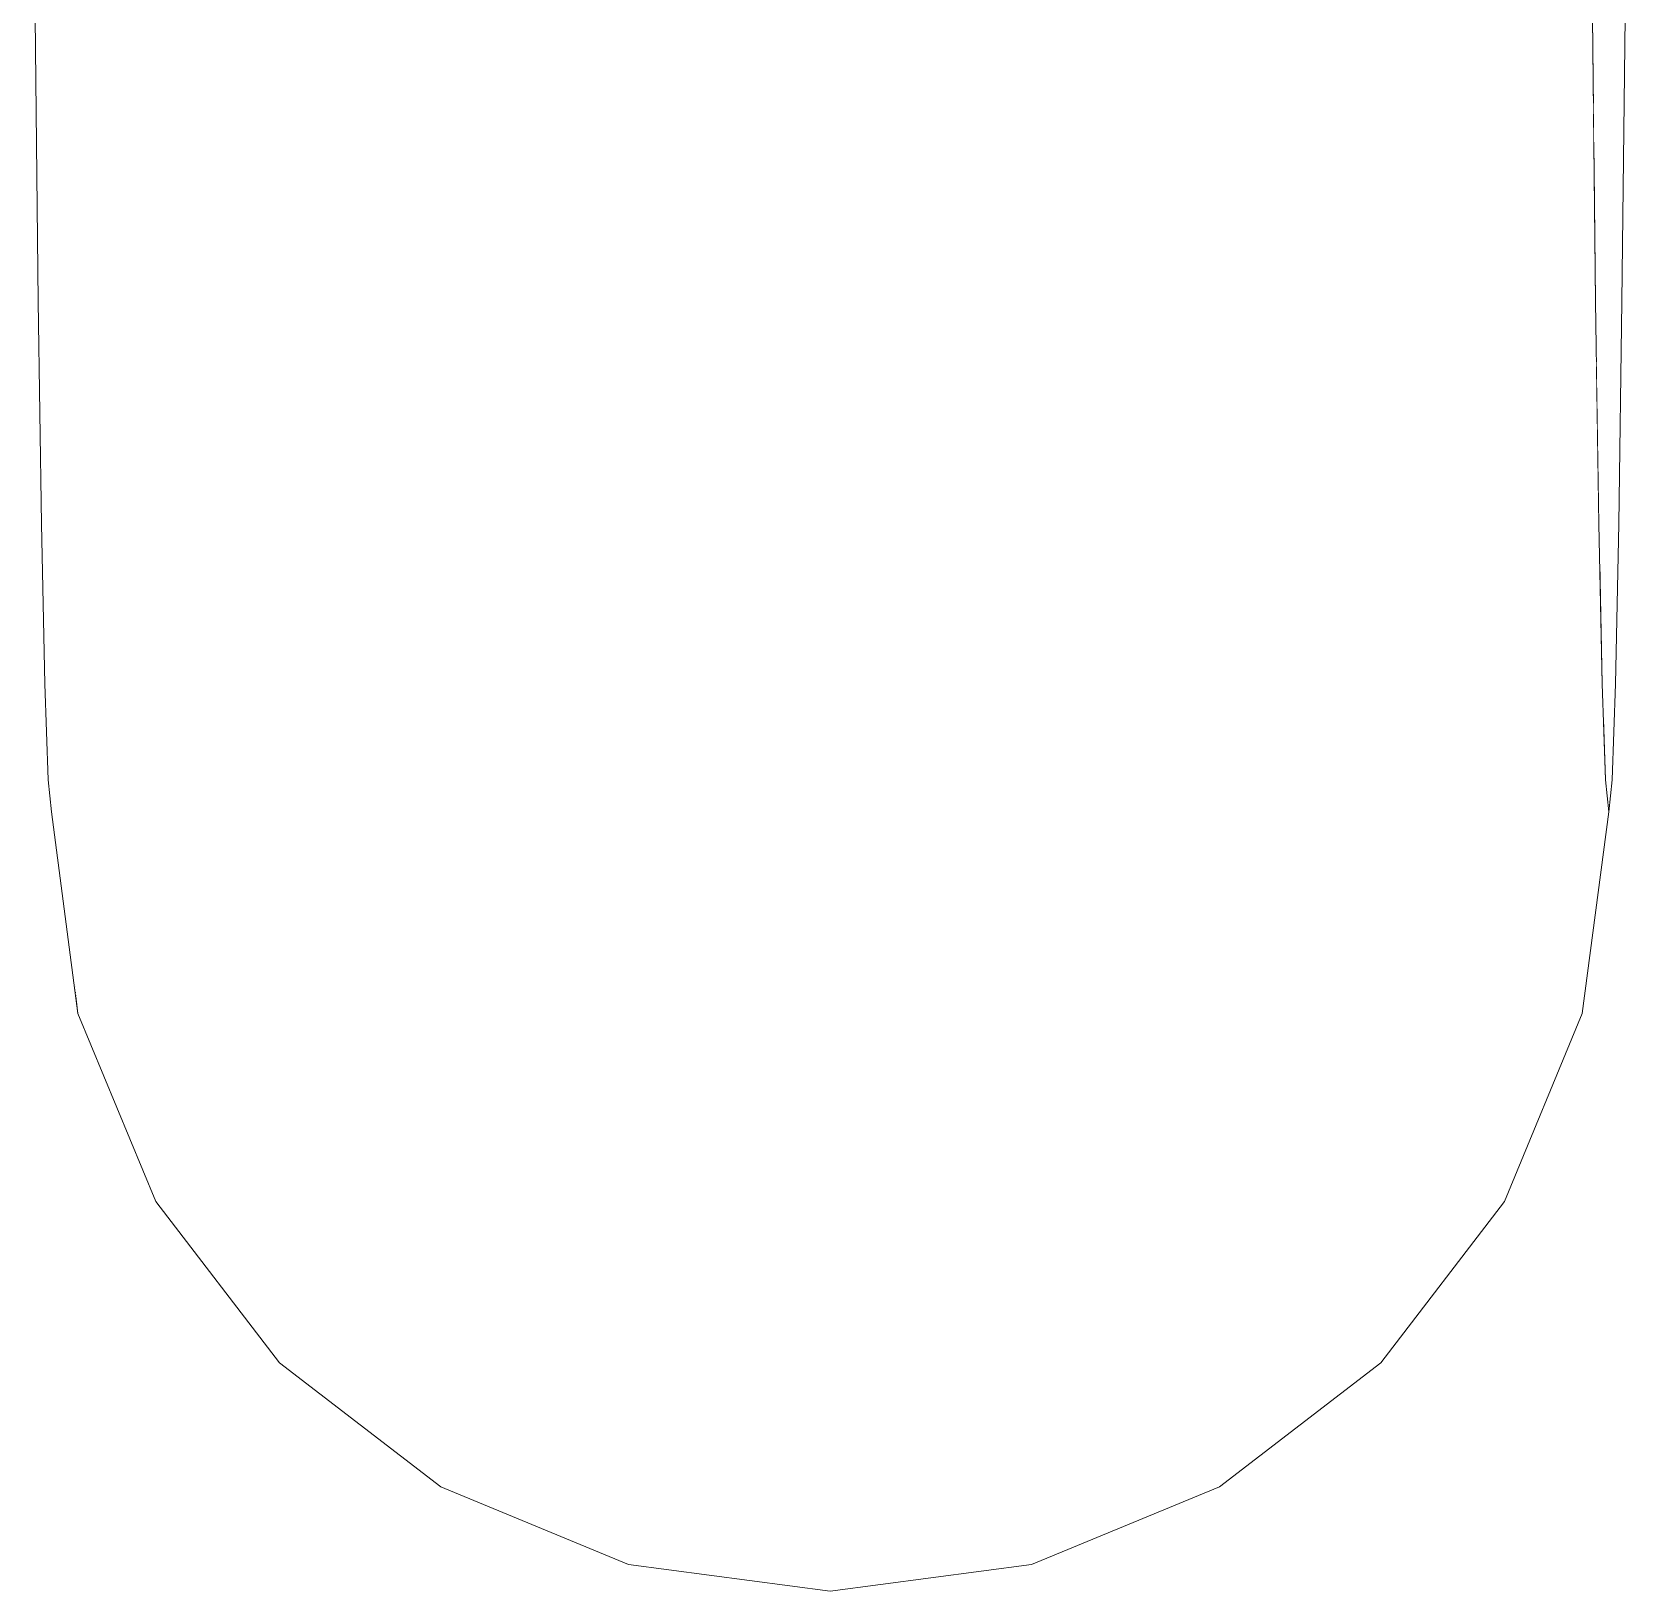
# Model space of a CAD drawing. Header units: metres. Extents: x -0.7 to 10.5, y -2 to 12.8.
# Drawn here: x 6.4368 to 6.4501, y 1.9335 to 1.94651 of the extents above; entities that cross this region are included whole.
import ezdxf

# ---------------------------------------------------------------- set-up
doc = ezdxf.new("R2010")
doc.units = ezdxf.units.M
doc.header["$MEASUREMENT"] = 0
doc.linetypes.add('Xref_Alzado 1$0$Wipeout_Contour', pattern=[1000, 0, -1000])
doc.layers.add('Xref_Alzado 1$0$Interior - Mobiliario', color=7, linetype='Continuous')
doc.layers.add('Xref_Alzado 1$0$Interior - Mobiliario _Pen_No__81', color=7, linetype='Continuous', lineweight=13, true_color=0x6a6a6a)

# ---------------------------------------------------------------- blocks, each defined once
blk = doc.blocks.new('Xref_Alzado 1$0$Section Element_140')
at = {"color": 254, "linetype": 'Xref_Alzado 1$0$Wipeout_Contour', "lineweight": 0, "ltscale": 47259.044965}
blk.add_wipeout([(-11598.023, -2248.619), (-11598.675, -2250.025), (-11598.648, -2253.489), (-11597.997, -2252.04)], dxfattribs=at).dxf.layer = 'Xref_Alzado 1$0$Interior - Mobiliario'
at = {"color": 254, "linetype": 'Xref_Alzado 1$0$Wipeout_Contour', "lineweight": 0, "ltscale": 47263.36757}
blk.add_wipeout([(-11598.675, -2250.025), (-11599.71, -2251.234), (-11599.683, -2254.734), (-11598.648, -2253.489)], dxfattribs=at).dxf.layer = 'Xref_Alzado 1$0$Interior - Mobiliario'
at = {"color": 254, "linetype": 'Xref_Alzado 1$0$Wipeout_Contour', "lineweight": 0, "ltscale": 47258.49798}
blk.add_wipeout([(-11597.773, -2250.485), (-11597.997, -2252.04), (-11597.971, -2254.96), (-11597.747, -2253.366)], dxfattribs=at).dxf.layer = 'Xref_Alzado 1$0$Interior - Mobiliario'
at = {"color": 254, "linetype": 'Xref_Alzado 1$0$Wipeout_Contour', "lineweight": 0, "ltscale": 47268.871672}
blk.add_wipeout([(-11599.71, -2251.234), (-11601.057, -2252.16), (-11601.031, -2255.688), (-11599.683, -2254.734)], dxfattribs=at).dxf.layer = 'Xref_Alzado 1$0$Interior - Mobiliario'
at = {"color": 254, "linetype": 'Xref_Alzado 1$0$Wipeout_Contour', "lineweight": 0, "ltscale": 47261.374785}
blk.add_wipeout([(-11597.997, -2252.04), (-11598.648, -2253.489), (-11598.622, -2256.445), (-11597.971, -2254.96)], dxfattribs=at).dxf.layer = 'Xref_Alzado 1$0$Interior - Mobiliario'
at = {"color": 254, "linetype": 'Xref_Alzado 1$0$Wipeout_Contour', "lineweight": 0, "ltscale": 47275.181856}
blk.add_wipeout([(-11601.057, -2252.16), (-11602.626, -2252.743), (-11602.599, -2256.289), (-11601.031, -2255.688)], dxfattribs=at).dxf.layer = 'Xref_Alzado 1$0$Interior - Mobiliario'
at = {"color": 254, "linetype": 'Xref_Alzado 1$0$Wipeout_Contour', "lineweight": 0, "ltscale": 47260.412483}
blk.add_wipeout([(-11597.747, -2253.366), (-11597.971, -2254.96), (-11597.943, -2257.367), (-11597.721, -2255.741)], dxfattribs=at).dxf.layer = 'Xref_Alzado 1$0$Interior - Mobiliario'
at = {"color": 254, "linetype": 'Xref_Alzado 1$0$Wipeout_Contour', "lineweight": 0, "ltscale": 47265.725251}
blk.add_wipeout([(-11598.648, -2253.489), (-11599.683, -2254.734), (-11599.656, -2257.721), (-11598.622, -2256.445)], dxfattribs=at).dxf.layer = 'Xref_Alzado 1$0$Interior - Mobiliario'
at = {"color": 254, "linetype": 'Xref_Alzado 1$0$Wipeout_Contour', "lineweight": 0, "ltscale": 47281.867936}
blk.add_wipeout([(-11602.626, -2252.743), (-11604.309, -2252.942), (-11604.282, -2256.493), (-11602.599, -2256.289)], dxfattribs=at).dxf.layer = 'Xref_Alzado 1$0$Interior - Mobiliario'
at = {"color": 254, "linetype": 'Xref_Alzado 1$0$Wipeout_Contour', "lineweight": 0, "ltscale": 35444.238763}
blk.add_wipeout([(-11597.739, -2254.076), (-11597.732, -2254.74), (-11597.723, -2254.115)], dxfattribs=at).dxf.layer = 'Xref_Alzado 1$0$Interior - Mobiliario'
at = {"color": 254, "linetype": 'Xref_Alzado 1$0$Wipeout_Contour', "lineweight": 0, "ltscale": 47271.25201}
blk.add_wipeout([(-11599.683, -2254.734), (-11601.031, -2255.688), (-11601.003, -2258.7), (-11599.656, -2257.721)], dxfattribs=at).dxf.layer = 'Xref_Alzado 1$0$Interior - Mobiliario'
at = {"color": 254, "linetype": 'Xref_Alzado 1$0$Wipeout_Contour', "lineweight": 0, "ltscale": 47263.315261}
blk.add_wipeout([(-11597.971, -2254.96), (-11598.622, -2256.445), (-11598.594, -2258.882), (-11597.943, -2257.367)], dxfattribs=at).dxf.layer = 'Xref_Alzado 1$0$Interior - Mobiliario'
at = {"color": 254, "linetype": 'Xref_Alzado 1$0$Wipeout_Contour', "lineweight": 0, "ltscale": 47288.473623}
blk.add_wipeout([(-11604.309, -2252.942), (-11605.991, -2252.743), (-11605.964, -2256.289), (-11604.282, -2256.493)], dxfattribs=at).dxf.layer = 'Xref_Alzado 1$0$Interior - Mobiliario'
at = {"color": 254, "linetype": 'Xref_Alzado 1$0$Wipeout_Contour', "lineweight": 0, "ltscale": 47277.578088}
blk.add_wipeout([(-11601.031, -2255.688), (-11602.599, -2256.289), (-11602.572, -2259.315), (-11601.003, -2258.7)], dxfattribs=at).dxf.layer = 'Xref_Alzado 1$0$Interior - Mobiliario'
at = {"color": 254, "linetype": 'Xref_Alzado 1$0$Wipeout_Contour', "lineweight": 0, "ltscale": 47261.933303}
blk.add_wipeout([(-11597.721, -2255.741), (-11597.943, -2257.367), (-11597.916, -2259.249), (-11597.693, -2257.598)], dxfattribs=at).dxf.layer = 'Xref_Alzado 1$0$Interior - Mobiliario'
at = {"color": 254, "linetype": 'Xref_Alzado 1$0$Wipeout_Contour', "lineweight": 0, "ltscale": 47267.688963}
blk.add_wipeout([(-11598.622, -2256.445), (-11599.656, -2257.721), (-11599.628, -2260.183), (-11598.594, -2258.882)], dxfattribs=at).dxf.layer = 'Xref_Alzado 1$0$Interior - Mobiliario'
at = {"color": 254, "linetype": 'Xref_Alzado 1$0$Wipeout_Contour', "lineweight": 0, "ltscale": 47294.548864}
blk.add_wipeout([(-11605.991, -2252.743), (-11607.557, -2252.16), (-11607.531, -2255.688), (-11605.964, -2256.289)], dxfattribs=at).dxf.layer = 'Xref_Alzado 1$0$Interior - Mobiliario'
at = {"color": 254, "linetype": 'Xref_Alzado 1$0$Wipeout_Contour', "lineweight": 0, "ltscale": 47284.27221}
blk.add_wipeout([(-11602.599, -2256.289), (-11604.282, -2256.493), (-11604.254, -2259.525), (-11602.572, -2259.315)], dxfattribs=at).dxf.layer = 'Xref_Alzado 1$0$Interior - Mobiliario'
at = {"color": 254, "linetype": 'Xref_Alzado 1$0$Wipeout_Contour', "lineweight": 0, "ltscale": 47264.856742}
blk.add_wipeout([(-11597.943, -2257.367), (-11598.594, -2258.882), (-11598.566, -2260.787), (-11597.916, -2259.249)], dxfattribs=at).dxf.layer = 'Xref_Alzado 1$0$Interior - Mobiliario'
at = {"color": 254, "linetype": 'Xref_Alzado 1$0$Wipeout_Contour', "lineweight": 0, "ltscale": 47273.234614}
blk.add_wipeout([(-11599.656, -2257.721), (-11601.003, -2258.7), (-11600.975, -2261.181), (-11599.628, -2260.183)], dxfattribs=at).dxf.layer = 'Xref_Alzado 1$0$Interior - Mobiliario'
at = {"color": 254, "linetype": 'Xref_Alzado 1$0$Wipeout_Contour', "lineweight": 0, "ltscale": 47299.680466}
blk.add_wipeout([(-11607.557, -2252.16), (-11608.902, -2251.234), (-11608.875, -2254.734), (-11607.531, -2255.688)], dxfattribs=at).dxf.layer = 'Xref_Alzado 1$0$Interior - Mobiliario'
at = {"color": 254, "linetype": 'Xref_Alzado 1$0$Wipeout_Contour', "lineweight": 0, "ltscale": 47290.877546}
blk.add_wipeout([(-11604.282, -2256.493), (-11605.964, -2256.289), (-11605.936, -2259.315), (-11604.254, -2259.525)], dxfattribs=at).dxf.layer = 'Xref_Alzado 1$0$Interior - Mobiliario'
at = {"color": 254, "linetype": 'Xref_Alzado 1$0$Wipeout_Contour', "lineweight": 0, "ltscale": 47263.052863}
blk.add_wipeout([(-11597.693, -2257.598), (-11597.916, -2259.249), (-11597.888, -2260.599), (-11597.666, -2258.931)], dxfattribs=at).dxf.layer = 'Xref_Alzado 1$0$Interior - Mobiliario'
at = {"color": 254, "linetype": 'Xref_Alzado 1$0$Wipeout_Contour', "lineweight": 0, "ltscale": 47279.573941}
blk.add_wipeout([(-11601.003, -2258.7), (-11602.572, -2259.315), (-11602.544, -2261.809), (-11600.975, -2261.181)], dxfattribs=at).dxf.layer = 'Xref_Alzado 1$0$Interior - Mobiliario'
at = {"color": 254, "linetype": 'Xref_Alzado 1$0$Wipeout_Contour', "lineweight": 0, "ltscale": 47269.248925}
blk.add_wipeout([(-11598.594, -2258.882), (-11599.628, -2260.183), (-11599.6, -2262.108), (-11598.566, -2260.787)], dxfattribs=at).dxf.layer = 'Xref_Alzado 1$0$Interior - Mobiliario'
at = {"color": 254, "linetype": 'Xref_Alzado 1$0$Wipeout_Contour', "lineweight": 0, "ltscale": 47303.518946}
blk.add_wipeout([(-11608.902, -2251.234), (-11609.933, -2250.025), (-11609.907, -2253.489), (-11608.875, -2254.734)], dxfattribs=at).dxf.layer = 'Xref_Alzado 1$0$Interior - Mobiliario'
at = {"color": 254, "linetype": 'Xref_Alzado 1$0$Wipeout_Contour', "lineweight": 0, "ltscale": 47296.944066}
blk.add_wipeout([(-11605.964, -2256.289), (-11607.531, -2255.688), (-11607.503, -2258.7), (-11605.936, -2259.315)], dxfattribs=at).dxf.layer = 'Xref_Alzado 1$0$Interior - Mobiliario'
at = {"color": 254, "linetype": 'Xref_Alzado 1$0$Wipeout_Contour', "lineweight": 0, "ltscale": 47286.274761}
blk.add_wipeout([(-11602.572, -2259.315), (-11604.254, -2259.525), (-11604.226, -2262.023), (-11602.544, -2261.809)], dxfattribs=at).dxf.layer = 'Xref_Alzado 1$0$Interior - Mobiliario'
at = {"color": 254, "linetype": 'Xref_Alzado 1$0$Wipeout_Contour', "lineweight": 0, "ltscale": 47265.991535}
blk.add_wipeout([(-11597.916, -2259.249), (-11598.566, -2260.787), (-11598.538, -2262.155), (-11597.888, -2260.599)], dxfattribs=at).dxf.layer = 'Xref_Alzado 1$0$Interior - Mobiliario'
at = {"color": 254, "linetype": 'Xref_Alzado 1$0$Wipeout_Contour', "lineweight": 0, "ltscale": 47274.809595}
blk.add_wipeout([(-11599.628, -2260.183), (-11600.975, -2261.181), (-11600.947, -2263.122), (-11599.6, -2262.108)], dxfattribs=at).dxf.layer = 'Xref_Alzado 1$0$Interior - Mobiliario'
at = {"color": 254, "linetype": 'Xref_Alzado 1$0$Wipeout_Contour', "lineweight": 0, "ltscale": 47305.80288}
blk.add_wipeout([(-11609.933, -2250.025), (-11610.58, -2248.619), (-11610.554, -2252.04), (-11609.907, -2253.489)], dxfattribs=at).dxf.layer = 'Xref_Alzado 1$0$Interior - Mobiliario'
at = {"color": 254, "linetype": 'Xref_Alzado 1$0$Wipeout_Contour', "lineweight": 0, "ltscale": 47302.059174}
blk.add_wipeout([(-11607.531, -2255.688), (-11608.875, -2254.734), (-11608.848, -2257.721), (-11607.503, -2258.7)], dxfattribs=at).dxf.layer = 'Xref_Alzado 1$0$Interior - Mobiliario'
at = {"color": 254, "linetype": 'Xref_Alzado 1$0$Wipeout_Contour', "lineweight": 0, "ltscale": 47263.765577}
blk.add_wipeout([(-11597.666, -2258.931), (-11597.888, -2260.599), (-11597.86, -2261.412), (-11597.638, -2259.732)], dxfattribs=at).dxf.layer = 'Xref_Alzado 1$0$Interior - Mobiliario'
at = {"color": 254, "linetype": 'Xref_Alzado 1$0$Wipeout_Contour', "lineweight": 0, "ltscale": 47292.8798}
blk.add_wipeout([(-11604.254, -2259.525), (-11605.936, -2259.315), (-11605.908, -2261.809), (-11604.226, -2262.023)], dxfattribs=at).dxf.layer = 'Xref_Alzado 1$0$Interior - Mobiliario'
at = {"color": 254, "linetype": 'Xref_Alzado 1$0$Wipeout_Contour', "lineweight": 0, "ltscale": 47270.397337}
blk.add_wipeout([(-11598.566, -2260.787), (-11599.6, -2262.108), (-11599.572, -2263.49), (-11598.538, -2262.155)], dxfattribs=at).dxf.layer = 'Xref_Alzado 1$0$Interior - Mobiliario'
at = {"color": 254, "linetype": 'Xref_Alzado 1$0$Wipeout_Contour', "lineweight": 0, "ltscale": 47281.159445}
blk.add_wipeout([(-11600.975, -2261.181), (-11602.544, -2261.809), (-11602.515, -2263.759), (-11600.947, -2263.122)], dxfattribs=at).dxf.layer = 'Xref_Alzado 1$0$Interior - Mobiliario'
at = {"color": 254, "linetype": 'Xref_Alzado 1$0$Wipeout_Contour', "lineweight": 0, "ltscale": 47305.87452}
blk.add_wipeout([(-11608.875, -2254.734), (-11609.907, -2253.489), (-11609.88, -2256.445), (-11608.848, -2257.721)], dxfattribs=at).dxf.layer = 'Xref_Alzado 1$0$Interior - Mobiliario'
at = {"color": 254, "linetype": 'Xref_Alzado 1$0$Wipeout_Contour', "lineweight": 0, "ltscale": 47298.939051}
blk.add_wipeout([(-11605.936, -2259.315), (-11607.503, -2258.7), (-11607.475, -2261.181), (-11605.908, -2261.809)], dxfattribs=at).dxf.layer = 'Xref_Alzado 1$0$Interior - Mobiliario'
at = {"color": 254, "linetype": 'Xref_Alzado 1$0$Wipeout_Contour', "lineweight": 0, "ltscale": 47266.71397}
blk.add_wipeout([(-11597.888, -2260.599), (-11598.538, -2262.155), (-11598.51, -2262.977), (-11597.86, -2261.412)], dxfattribs=at).dxf.layer = 'Xref_Alzado 1$0$Interior - Mobiliario'
at = {"color": 254, "linetype": 'Xref_Alzado 1$0$Wipeout_Contour', "lineweight": 0, "ltscale": 47287.865577}
blk.add_wipeout([(-11602.544, -2261.809), (-11604.226, -2262.023), (-11604.198, -2263.977), (-11602.515, -2263.759)], dxfattribs=at).dxf.layer = 'Xref_Alzado 1$0$Interior - Mobiliario'
at = {"color": 254, "linetype": 'Xref_Alzado 1$0$Wipeout_Contour', "lineweight": 0, "ltscale": 47275.969065}
blk.add_wipeout([(-11599.6, -2262.108), (-11600.947, -2263.122), (-11600.918, -2264.515), (-11599.572, -2263.49)], dxfattribs=at).dxf.layer = 'Xref_Alzado 1$0$Interior - Mobiliario'
at = {"color": 254, "linetype": 'Xref_Alzado 1$0$Wipeout_Contour', "lineweight": 0, "ltscale": 47308.130266}
blk.add_wipeout([(-11609.907, -2253.489), (-11610.554, -2252.04), (-11610.528, -2254.96), (-11609.88, -2256.445)], dxfattribs=at).dxf.layer = 'Xref_Alzado 1$0$Interior - Mobiliario'
at = {"color": 254, "linetype": 'Xref_Alzado 1$0$Wipeout_Contour', "lineweight": 0, "ltscale": 47304.040407}
blk.add_wipeout([(-11607.503, -2258.7), (-11608.848, -2257.721), (-11608.821, -2260.183), (-11607.475, -2261.181)], dxfattribs=at).dxf.layer = 'Xref_Alzado 1$0$Interior - Mobiliario'
at = {"color": 254, "linetype": 'Xref_Alzado 1$0$Wipeout_Contour', "lineweight": 0, "ltscale": 47264.067915}
blk.add_wipeout([(-11597.638, -2259.732), (-11597.86, -2261.412), (-11597.832, -2261.683), (-11597.61, -2260)], dxfattribs=at).dxf.layer = 'Xref_Alzado 1$0$Interior - Mobiliario'
at = {"color": 254, "linetype": 'Xref_Alzado 1$0$Wipeout_Contour', "lineweight": 0, "ltscale": 47294.470376}
blk.add_wipeout([(-11604.226, -2262.023), (-11605.908, -2261.809), (-11605.88, -2263.759), (-11604.198, -2263.977)], dxfattribs=at).dxf.layer = 'Xref_Alzado 1$0$Interior - Mobiliario'
at = {"color": 254, "linetype": 'Xref_Alzado 1$0$Wipeout_Contour', "lineweight": 0, "ltscale": 47271.128451}
blk.add_wipeout([(-11598.538, -2262.155), (-11599.572, -2263.49), (-11599.543, -2264.321), (-11598.51, -2262.977)], dxfattribs=at).dxf.layer = 'Xref_Alzado 1$0$Interior - Mobiliario'
at = {"color": 254, "linetype": 'Xref_Alzado 1$0$Wipeout_Contour', "lineweight": 0, "ltscale": 47282.326649}
blk.add_wipeout([(-11600.947, -2263.122), (-11602.515, -2263.759), (-11602.486, -2265.159), (-11600.918, -2264.515)], dxfattribs=at).dxf.layer = 'Xref_Alzado 1$0$Interior - Mobiliario'
at = {"color": 254, "linetype": 'Xref_Alzado 1$0$Wipeout_Contour', "lineweight": 0, "ltscale": 47308.672239}
blk.add_wipeout([(-11610.554, -2252.04), (-11610.773, -2250.485), (-11610.747, -2253.366), (-11610.528, -2254.96)], dxfattribs=at).dxf.layer = 'Xref_Alzado 1$0$Interior - Mobiliario'
at = {"color": 254, "linetype": 'Xref_Alzado 1$0$Wipeout_Contour', "lineweight": 0, "ltscale": 47307.83646}
blk.add_wipeout([(-11608.848, -2257.721), (-11609.88, -2256.445), (-11609.852, -2258.882), (-11608.821, -2260.183)], dxfattribs=at).dxf.layer = 'Xref_Alzado 1$0$Interior - Mobiliario'
at = {"color": 254, "linetype": 'Xref_Alzado 1$0$Wipeout_Contour', "lineweight": 0, "ltscale": 47262.784546}
blk.add_wipeout([(-11597.658, -2259.16), (-11597.638, -2259.732), (-11597.61, -2260), (-11597.582, -2259.732)], dxfattribs=at).dxf.layer = 'Xref_Alzado 1$0$Interior - Mobiliario'
at = {"color": 254, "linetype": 'Xref_Alzado 1$0$Wipeout_Contour', "lineweight": 0, "ltscale": 47300.523855}
blk.add_wipeout([(-11605.908, -2261.809), (-11607.475, -2261.181), (-11607.447, -2263.122), (-11605.88, -2263.759)], dxfattribs=at).dxf.layer = 'Xref_Alzado 1$0$Interior - Mobiliario'
at = {"color": 254, "linetype": 'Xref_Alzado 1$0$Wipeout_Contour', "lineweight": 0, "ltscale": 47267.02046}
blk.add_wipeout([(-11597.86, -2261.412), (-11598.51, -2262.977), (-11598.481, -2263.252), (-11597.832, -2261.683)], dxfattribs=at).dxf.layer = 'Xref_Alzado 1$0$Interior - Mobiliario'
at = {"color": 254, "linetype": 'Xref_Alzado 1$0$Wipeout_Contour', "lineweight": 0, "ltscale": 47276.70721}
blk.add_wipeout([(-11599.572, -2263.49), (-11600.918, -2264.515), (-11600.889, -2265.352), (-11599.543, -2264.321)], dxfattribs=at).dxf.layer = 'Xref_Alzado 1$0$Interior - Mobiliario'
at = {"color": 254, "linetype": 'Xref_Alzado 1$0$Wipeout_Contour', "lineweight": 0, "ltscale": 47289.036668}
blk.add_wipeout([(-11602.515, -2263.759), (-11604.198, -2263.977), (-11604.169, -2265.378), (-11602.486, -2265.159)], dxfattribs=at).dxf.layer = 'Xref_Alzado 1$0$Interior - Mobiliario'
at = {"layer": 'Xref_Alzado 1$0$Interior - Mobiliario _Pen_No__81', "color": 251, "linetype": 'Continuous', "lineweight": 13, "true_color": 0x6a6a6a}
blk.add_line((-11597.61, -2260), (-11597.832, -2261.683), dxfattribs=at)
at = {"color": 254, "linetype": 'Xref_Alzado 1$0$Wipeout_Contour', "lineweight": 0, "ltscale": 47310.068694}
blk.add_wipeout([(-11609.88, -2256.445), (-11610.528, -2254.96), (-11610.5, -2257.367), (-11609.852, -2258.882)], dxfattribs=at).dxf.layer = 'Xref_Alzado 1$0$Interior - Mobiliario'
at = {"color": 254, "linetype": 'Xref_Alzado 1$0$Wipeout_Contour', "lineweight": 0, "ltscale": 70892.93329}
blk.add_wipeout([(-11597.686, -2257.941), (-11597.666, -2258.931), (-11597.662, -2259.041), (-11597.658, -2259.16), (-11597.582, -2259.732), (-11597.554, -2258.931)], dxfattribs=at).dxf.layer = 'Xref_Alzado 1$0$Interior - Mobiliario'
at = {"color": 254, "linetype": 'Xref_Alzado 1$0$Wipeout_Contour', "lineweight": 0, "ltscale": 47305.614282}
blk.add_wipeout([(-11607.475, -2261.181), (-11608.821, -2260.183), (-11608.793, -2262.108), (-11607.447, -2263.122)], dxfattribs=at).dxf.layer = 'Xref_Alzado 1$0$Interior - Mobiliario'
at = {"color": 254, "linetype": 'Xref_Alzado 1$0$Wipeout_Contour', "lineweight": 0, "ltscale": 47271.438637}
blk.add_wipeout([(-11598.51, -2262.977), (-11599.543, -2264.321), (-11599.514, -2264.599), (-11598.481, -2263.252)], dxfattribs=at).dxf.layer = 'Xref_Alzado 1$0$Interior - Mobiliario'
at = {"color": 254, "linetype": 'Xref_Alzado 1$0$Wipeout_Contour', "lineweight": 0, "ltscale": 47295.641285}
blk.add_wipeout([(-11604.198, -2263.977), (-11605.88, -2263.759), (-11605.851, -2265.159), (-11604.169, -2265.378)], dxfattribs=at).dxf.layer = 'Xref_Alzado 1$0$Interior - Mobiliario'
at = {"color": 254, "linetype": 'Xref_Alzado 1$0$Wipeout_Contour', "lineweight": 0, "ltscale": 47283.069683}
blk.add_wipeout([(-11600.918, -2264.515), (-11602.486, -2265.159), (-11602.457, -2266.001), (-11600.889, -2265.352)], dxfattribs=at).dxf.layer = 'Xref_Alzado 1$0$Interior - Mobiliario'
at = {"layer": 'Xref_Alzado 1$0$Interior - Mobiliario _Pen_No__81', "color": 251, "linetype": 'Continuous', "lineweight": 13, "true_color": 0x6a6a6a}
for p, q in [((-11597.638, -2259.732), (-11597.61, -2260)), ((-11597.61, -2260), (-11597.582, -2259.732)), ((-11597.832, -2261.683), (-11598.481, -2263.252))]:
    blk.add_line(p, q, dxfattribs=at)
at = {"color": 254, "linetype": 'Xref_Alzado 1$0$Wipeout_Contour', "lineweight": 0, "ltscale": 47310.58454}
blk.add_wipeout([(-11610.528, -2254.96), (-11610.747, -2253.366), (-11610.72, -2255.741), (-11610.5, -2257.367)], dxfattribs=at).dxf.layer = 'Xref_Alzado 1$0$Interior - Mobiliario'
at = {"color": 254, "linetype": 'Xref_Alzado 1$0$Wipeout_Contour', "lineweight": 0, "ltscale": 59076.320535}
blk.add_wipeout([(-11597.714, -2256.213), (-11597.693, -2257.598), (-11597.686, -2257.941), (-11597.554, -2258.931), (-11597.527, -2257.598)], dxfattribs=at).dxf.layer = 'Xref_Alzado 1$0$Interior - Mobiliario'
at = {"color": 254, "linetype": 'Xref_Alzado 1$0$Wipeout_Contour', "lineweight": 0, "ltscale": 47309.394991}
blk.add_wipeout([(-11608.821, -2260.183), (-11609.852, -2258.882), (-11609.825, -2260.787), (-11608.793, -2262.108)], dxfattribs=at).dxf.layer = 'Xref_Alzado 1$0$Interior - Mobiliario'
at = {"color": 254, "linetype": 'Xref_Alzado 1$0$Wipeout_Contour', "lineweight": 0, "ltscale": 47301.690529}
blk.add_wipeout([(-11605.88, -2263.759), (-11607.447, -2263.122), (-11607.418, -2264.515), (-11605.851, -2265.159)], dxfattribs=at).dxf.layer = 'Xref_Alzado 1$0$Interior - Mobiliario'
at = {"color": 254, "linetype": 'Xref_Alzado 1$0$Wipeout_Contour', "lineweight": 0, "ltscale": 47277.020366}
blk.add_wipeout([(-11599.543, -2264.321), (-11600.889, -2265.352), (-11600.86, -2265.632), (-11599.514, -2264.599)], dxfattribs=at).dxf.layer = 'Xref_Alzado 1$0$Interior - Mobiliario'
at = {"color": 254, "linetype": 'Xref_Alzado 1$0$Wipeout_Contour', "lineweight": 0, "ltscale": 47289.78212}
blk.add_wipeout([(-11602.486, -2265.159), (-11604.169, -2265.378), (-11604.139, -2266.222), (-11602.457, -2266.001)], dxfattribs=at).dxf.layer = 'Xref_Alzado 1$0$Interior - Mobiliario'
at = {"layer": 'Xref_Alzado 1$0$Interior - Mobiliario _Pen_No__81', "color": 251, "linetype": 'Continuous', "lineweight": 13, "true_color": 0x6a6a6a}
for p, q in [((-11597.666, -2258.931), (-11597.638, -2259.732)), ((-11597.582, -2259.732), (-11597.554, -2258.931)), ((-11598.481, -2263.252), (-11599.514, -2264.599))]:
    blk.add_line(p, q, dxfattribs=at)
at = {"color": 254, "linetype": 'Xref_Alzado 1$0$Wipeout_Contour', "lineweight": 0, "ltscale": 70888.875837}
blk.add_wipeout([(-11597.723, -2254.115), (-11597.732, -2254.74), (-11597.721, -2255.741), (-11597.714, -2256.213), (-11597.527, -2257.598), (-11597.5, -2255.741)], dxfattribs=at).dxf.layer = 'Xref_Alzado 1$0$Interior - Mobiliario'
at = {"color": 254, "linetype": 'Xref_Alzado 1$0$Wipeout_Contour', "lineweight": 0, "ltscale": 47311.608524}
blk.add_wipeout([(-11609.852, -2258.882), (-11610.5, -2257.367), (-11610.473, -2259.249), (-11609.825, -2260.787)], dxfattribs=at).dxf.layer = 'Xref_Alzado 1$0$Interior - Mobiliario'
at = {"color": 254, "linetype": 'Xref_Alzado 1$0$Wipeout_Contour', "lineweight": 0, "ltscale": 47306.772915}
blk.add_wipeout([(-11607.447, -2263.122), (-11608.793, -2262.108), (-11608.764, -2263.49), (-11607.418, -2264.515)], dxfattribs=at).dxf.layer = 'Xref_Alzado 1$0$Interior - Mobiliario'
at = {"color": 254, "linetype": 'Xref_Alzado 1$0$Wipeout_Contour', "lineweight": 0, "ltscale": 47296.386614}
blk.add_wipeout([(-11604.169, -2265.378), (-11605.851, -2265.159), (-11605.822, -2266.001), (-11604.139, -2266.222)], dxfattribs=at).dxf.layer = 'Xref_Alzado 1$0$Interior - Mobiliario'
at = {"color": 254, "linetype": 'Xref_Alzado 1$0$Wipeout_Contour', "lineweight": 0, "ltscale": 47283.384854}
blk.add_wipeout([(-11600.889, -2265.352), (-11602.457, -2266.001), (-11602.428, -2266.282), (-11600.86, -2265.632)], dxfattribs=at).dxf.layer = 'Xref_Alzado 1$0$Interior - Mobiliario'
at = {"layer": 'Xref_Alzado 1$0$Interior - Mobiliario _Pen_No__81', "color": 251, "linetype": 'Continuous', "lineweight": 13, "true_color": 0x6a6a6a}
for p, q in [((-11597.693, -2257.598), (-11597.666, -2258.931)), ((-11597.554, -2258.931), (-11597.527, -2257.598)), ((-11599.514, -2264.599), (-11600.86, -2265.632))]:
    blk.add_line(p, q, dxfattribs=at)
at = {"color": 254, "linetype": 'Xref_Alzado 1$0$Wipeout_Contour', "lineweight": 0, "ltscale": 59072.459172}
blk.add_wipeout([(-11597.696, -2251.772), (-11597.763, -2251.62), (-11597.747, -2253.366), (-11597.739, -2254.076), (-11597.723, -2254.115)], dxfattribs=at).dxf.layer = 'Xref_Alzado 1$0$Interior - Mobiliario'
at = {"color": 254, "linetype": 'Xref_Alzado 1$0$Wipeout_Contour', "lineweight": 0, "ltscale": 47312.103583}
blk.add_wipeout([(-11610.5, -2257.367), (-11610.72, -2255.741), (-11610.693, -2257.598), (-11610.473, -2259.249)], dxfattribs=at).dxf.layer = 'Xref_Alzado 1$0$Interior - Mobiliario'
at = {"color": 254, "linetype": 'Xref_Alzado 1$0$Wipeout_Contour', "lineweight": 0, "ltscale": 47310.542323}
blk.add_wipeout([(-11608.793, -2262.108), (-11609.825, -2260.787), (-11609.796, -2262.155), (-11608.764, -2263.49)], dxfattribs=at).dxf.layer = 'Xref_Alzado 1$0$Interior - Mobiliario'
at = {"color": 254, "linetype": 'Xref_Alzado 1$0$Wipeout_Contour', "lineweight": 0, "ltscale": 47302.433206}
blk.add_wipeout([(-11605.851, -2265.159), (-11607.418, -2264.515), (-11607.389, -2265.352), (-11605.822, -2266.001)], dxfattribs=at).dxf.layer = 'Xref_Alzado 1$0$Interior - Mobiliario'
at = {"color": 254, "linetype": 'Xref_Alzado 1$0$Wipeout_Contour', "lineweight": 0, "ltscale": 47290.098175}
blk.add_wipeout([(-11602.457, -2266.001), (-11604.139, -2266.222), (-11604.11, -2266.503), (-11602.428, -2266.282)], dxfattribs=at).dxf.layer = 'Xref_Alzado 1$0$Interior - Mobiliario'
at = {"layer": 'Xref_Alzado 1$0$Interior - Mobiliario _Pen_No__81', "color": 251, "linetype": 'Continuous', "lineweight": 13, "true_color": 0x6a6a6a}
for p, q in [((-11610.747, -2253.366), (-11610.72, -2255.741)), ((-11600.86, -2265.632), (-11602.428, -2266.282))]:
    blk.add_line(p, q, dxfattribs=at)
at = {"color": 254, "linetype": 'Xref_Alzado 1$0$Wipeout_Contour', "lineweight": 0, "ltscale": 47258.208846}
blk.add_wipeout([(-11597.696, -2251.772), (-11597.723, -2254.115), (-11597.5, -2255.741), (-11597.473, -2253.366)], dxfattribs=at).dxf.layer = 'Xref_Alzado 1$0$Interior - Mobiliario'
at = {"color": 254, "linetype": 'Xref_Alzado 1$0$Wipeout_Contour', "lineweight": 0, "ltscale": 47312.742069}
blk.add_wipeout([(-11609.825, -2260.787), (-11610.473, -2259.249), (-11610.445, -2260.599), (-11609.796, -2262.155)], dxfattribs=at).dxf.layer = 'Xref_Alzado 1$0$Interior - Mobiliario'
at = {"color": 254, "linetype": 'Xref_Alzado 1$0$Wipeout_Contour', "lineweight": 0, "ltscale": 47307.510496}
blk.add_wipeout([(-11607.418, -2264.515), (-11608.764, -2263.49), (-11608.735, -2264.321), (-11607.389, -2265.352)], dxfattribs=at).dxf.layer = 'Xref_Alzado 1$0$Interior - Mobiliario'
at = {"color": 254, "linetype": 'Xref_Alzado 1$0$Wipeout_Contour', "lineweight": 0, "ltscale": 47296.702601}
blk.add_wipeout([(-11604.139, -2266.222), (-11605.822, -2266.001), (-11605.792, -2266.282), (-11604.11, -2266.503)], dxfattribs=at).dxf.layer = 'Xref_Alzado 1$0$Interior - Mobiliario'
at = {"layer": 'Xref_Alzado 1$0$Interior - Mobiliario _Pen_No__81', "color": 251, "linetype": 'Continuous', "lineweight": 13, "true_color": 0x6a6a6a}
for p, q in [((-11597.747, -2253.366), (-11597.721, -2255.741)), ((-11597.5, -2255.741), (-11597.473, -2253.366)), ((-11597.721, -2255.741), (-11597.693, -2257.598)), ((-11597.527, -2257.598), (-11597.5, -2255.741)), ((-11602.428, -2266.282), (-11604.11, -2266.503))]:
    blk.add_line(p, q, dxfattribs=at)
at = {"color": 254, "linetype": 'Xref_Alzado 1$0$Wipeout_Contour', "lineweight": 0, "ltscale": 47313.221801}
blk.add_wipeout([(-11610.473, -2259.249), (-11610.693, -2257.598), (-11610.666, -2258.931), (-11610.445, -2260.599)], dxfattribs=at).dxf.layer = 'Xref_Alzado 1$0$Interior - Mobiliario'
at = {"color": 254, "linetype": 'Xref_Alzado 1$0$Wipeout_Contour', "lineweight": 0, "ltscale": 47311.272709}
blk.add_wipeout([(-11608.764, -2263.49), (-11609.796, -2262.155), (-11609.768, -2262.977), (-11608.735, -2264.321)], dxfattribs=at).dxf.layer = 'Xref_Alzado 1$0$Interior - Mobiliario'
at = {"color": 254, "linetype": 'Xref_Alzado 1$0$Wipeout_Contour', "lineweight": 0, "ltscale": 47302.748191}
blk.add_wipeout([(-11605.822, -2266.001), (-11607.389, -2265.352), (-11607.36, -2265.632), (-11605.792, -2266.282)], dxfattribs=at).dxf.layer = 'Xref_Alzado 1$0$Interior - Mobiliario'
at = {"layer": 'Xref_Alzado 1$0$Interior - Mobiliario _Pen_No__81', "color": 251, "linetype": 'Continuous', "lineweight": 13, "true_color": 0x6a6a6a}
for p, q in [((-11610.72, -2255.741), (-11610.693, -2257.598)), ((-11604.11, -2266.503), (-11605.792, -2266.282))]:
    blk.add_line(p, q, dxfattribs=at)
at = {"color": 254, "linetype": 'Xref_Alzado 1$0$Wipeout_Contour', "lineweight": 0, "ltscale": 47313.463664}
blk.add_wipeout([(-11609.796, -2262.155), (-11610.445, -2260.599), (-11610.417, -2261.412), (-11609.768, -2262.977)], dxfattribs=at).dxf.layer = 'Xref_Alzado 1$0$Interior - Mobiliario'
at = {"color": 254, "linetype": 'Xref_Alzado 1$0$Wipeout_Contour', "lineweight": 0, "ltscale": 47307.823363}
blk.add_wipeout([(-11607.389, -2265.352), (-11608.735, -2264.321), (-11608.706, -2264.599), (-11607.36, -2265.632)], dxfattribs=at).dxf.layer = 'Xref_Alzado 1$0$Interior - Mobiliario'
at = {"layer": 'Xref_Alzado 1$0$Interior - Mobiliario _Pen_No__81', "color": 251, "linetype": 'Continuous', "lineweight": 13, "true_color": 0x6a6a6a}
blk.add_line((-11605.792, -2266.282), (-11607.36, -2265.632), dxfattribs=at)
at = {"color": 254, "linetype": 'Xref_Alzado 1$0$Wipeout_Contour', "lineweight": 0, "ltscale": 47313.933615}
blk.add_wipeout([(-11610.445, -2260.599), (-11610.666, -2258.931), (-11610.638, -2259.732), (-11610.417, -2261.412)], dxfattribs=at).dxf.layer = 'Xref_Alzado 1$0$Interior - Mobiliario'
at = {"color": 254, "linetype": 'Xref_Alzado 1$0$Wipeout_Contour', "lineweight": 0, "ltscale": 47311.582525}
blk.add_wipeout([(-11608.735, -2264.321), (-11609.768, -2262.977), (-11609.739, -2263.252), (-11608.706, -2264.599)], dxfattribs=at).dxf.layer = 'Xref_Alzado 1$0$Interior - Mobiliario'
at = {"layer": 'Xref_Alzado 1$0$Interior - Mobiliario _Pen_No__81', "color": 251, "linetype": 'Continuous', "lineweight": 13, "true_color": 0x6a6a6a}
for p, q in [((-11610.693, -2257.598), (-11610.666, -2258.931)), ((-11607.36, -2265.632), (-11608.706, -2264.599))]:
    blk.add_line(p, q, dxfattribs=at)
at = {"color": 254, "linetype": 'Xref_Alzado 1$0$Wipeout_Contour', "lineweight": 0, "ltscale": 47313.769728}
blk.add_wipeout([(-11609.768, -2262.977), (-11610.417, -2261.412), (-11610.389, -2261.683), (-11609.739, -2263.252)], dxfattribs=at).dxf.layer = 'Xref_Alzado 1$0$Interior - Mobiliario'
at = {"layer": 'Xref_Alzado 1$0$Interior - Mobiliario _Pen_No__81', "color": 251, "linetype": 'Continuous', "lineweight": 13, "true_color": 0x6a6a6a}
blk.add_line((-11608.706, -2264.599), (-11609.739, -2263.252), dxfattribs=at)
at = {"color": 254, "linetype": 'Xref_Alzado 1$0$Wipeout_Contour', "lineweight": 0, "ltscale": 47314.235494}
blk.add_wipeout([(-11610.417, -2261.412), (-11610.638, -2259.732), (-11610.61, -2260), (-11610.389, -2261.683)], dxfattribs=at).dxf.layer = 'Xref_Alzado 1$0$Interior - Mobiliario'
at = {"layer": 'Xref_Alzado 1$0$Interior - Mobiliario _Pen_No__81', "color": 251, "linetype": 'Continuous', "lineweight": 13, "true_color": 0x6a6a6a}
for p, q in [((-11610.666, -2258.931), (-11610.638, -2259.732)), ((-11610.638, -2259.732), (-11610.61, -2260)), ((-11610.389, -2261.683), (-11610.61, -2260)), ((-11609.739, -2263.252), (-11610.389, -2261.683))]:
    blk.add_line(p, q, dxfattribs=at)
blk = doc.blocks.new('Xref_Alzado 1')
at = {"layer": 'Xref_Alzado 1$0$Interior - Mobiliario', "lineweight": 0, "xscale": 0.001, "yscale": 0.001, "zscale": 0.001}
blk.add_blockref('Xref_Alzado 1$0$Section Element_140', (18.274023, 3.3), dxfattribs=at)

msp = doc.modelspace()

# ---------------------------------------------------------------- block references
msp.add_blockref('Xref_Alzado 1', (-0.226445, 0.9))

doc.saveas('drawing.dxf')
